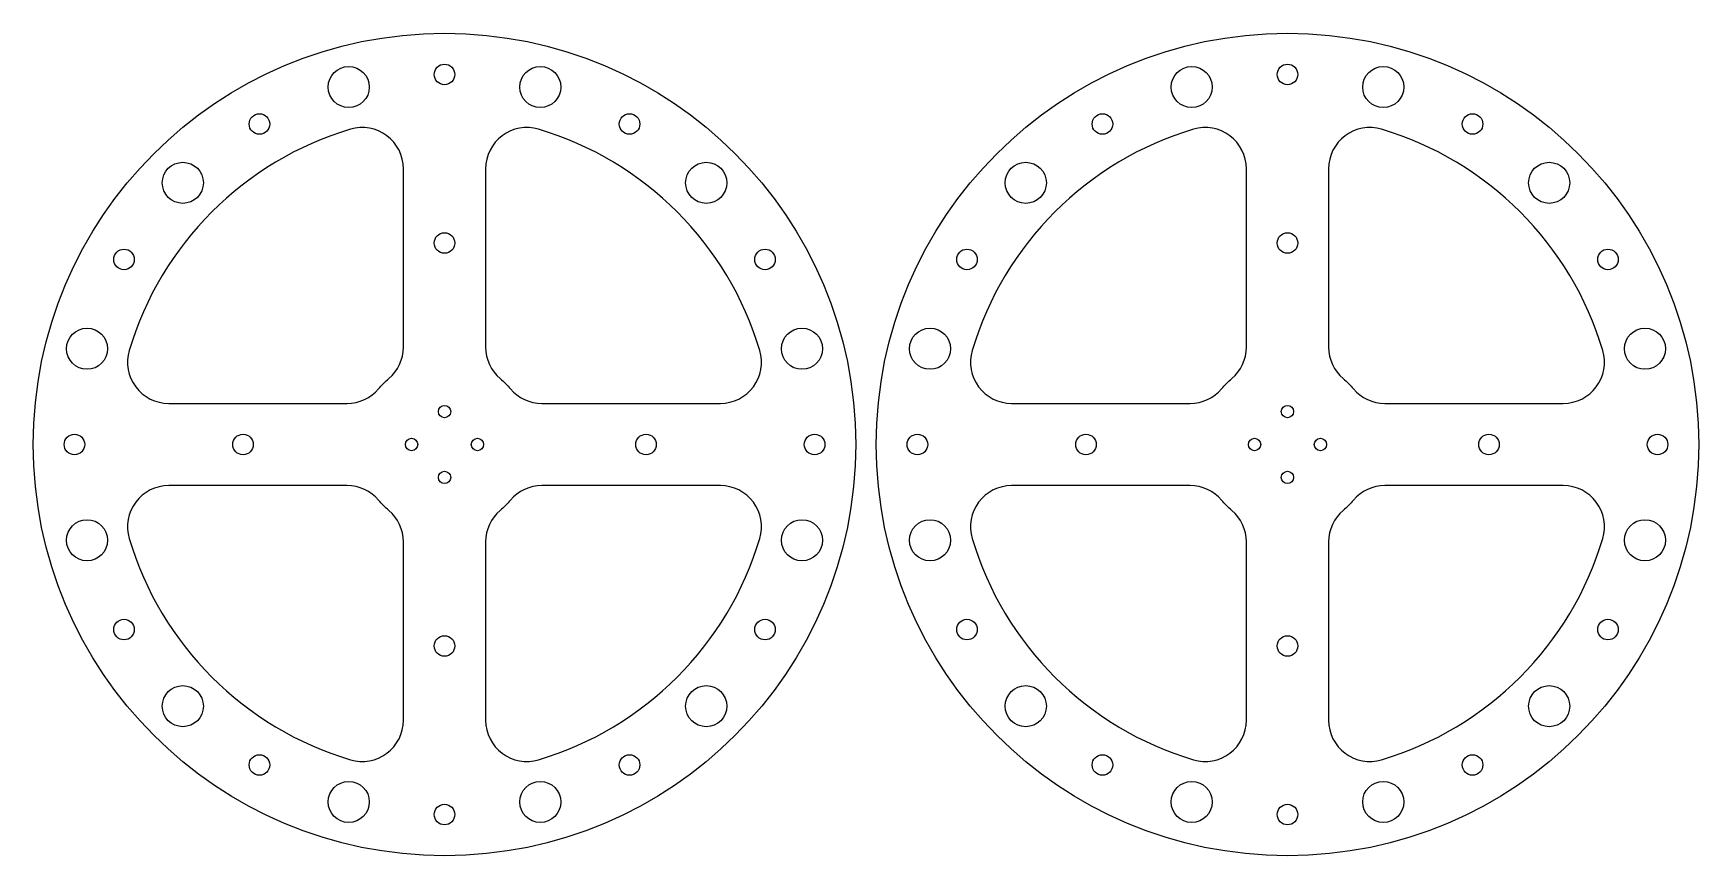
# Model space of a CAD drawing. Header units: millimetres. Extents: x 0 to 405, y 0 to 200.
import ezdxf

# ---------------------------------------------------------------- set-up
doc = ezdxf.new("R2010")
doc.units = ezdxf.units.MM
doc.layers.add('1', color=1, linetype='Continuous')
doc.layers.add('2', color=3, linetype='Continuous')

msp = doc.modelspace()

# ---------------------------------------------------------------- linework, layer by layer
for centre, radius in [((76.71, 186.93), 5), ((100, 190), 2.5), ((123.29, 186.93), 5), ((281.71, 186.93), 5), ((305, 190), 2.5), ((328.29, 186.93), 5), ((55, 177.94), 2.5), ((145, 177.94), 2.5), ((260, 177.94), 2.5), ((350, 177.94), 2.5), ((36.36, 163.64), 5), ((163.64, 163.64), 5), ((241.36, 163.64), 5), ((368.64, 163.64), 5), ((100, 149), 2.5), ((305, 149), 2.5), ((22.06, 145), 2.5), ((177.94, 145), 2.5), ((227.06, 145), 2.5), ((382.94, 145), 2.5), ((13.07, 123.29), 5), ((186.93, 123.29), 5), ((218.07, 123.29), 5), ((391.93, 123.29), 5), ((100, 108), 1.5), ((305, 108), 1.5), ((10, 100), 2.5), ((51, 100), 2.5), ((92, 100), 1.5), ((108, 100), 1.5), ((149, 100), 2.5), ((190, 100), 2.5), ((215, 100), 2.5), ((256, 100), 2.5), ((297, 100), 1.5), ((313, 100), 1.5), ((354, 100), 2.5), ((395, 100), 2.5), ((100, 92), 1.5), ((305, 92), 1.5), ((13.07, 76.71), 5), ((186.93, 76.71), 5), ((218.07, 76.71), 5), ((391.93, 76.71), 5), ((22.06, 55), 2.5), ((177.94, 55), 2.5), ((227.06, 55), 2.5), ((382.94, 55), 2.5), ((100, 51), 2.5), ((305, 51), 2.5), ((36.36, 36.36), 5), ((163.64, 36.36), 5), ((241.36, 36.36), 5), ((368.64, 36.36), 5), ((55, 22.06), 2.5), ((145, 22.06), 2.5), ((260, 22.06), 2.5), ((350, 22.06), 2.5), ((76.71, 13.07), 5), ((123.29, 13.07), 5), ((281.71, 13.07), 5), ((328.29, 13.07), 5), ((100, 10), 2.5), ((305, 10), 2.5)]:
    msp.add_circle(centre, radius)
at = {"layer": '1'}
for points in [[(23.33, 122.86, 0.501863), (32.92, 110), (76.31, 110, 0.220881), (83.96, 113.55, -0.042107), (86.45, 116.04, 0.220881), (90, 123.69), (90, 167.08, 0.501863), (77.14, 176.67, 0.253025)], [(122.86, 176.67, 0.501863), (110, 167.08), (110, 123.69, 0.220881), (113.55, 116.04, -0.042107), (116.04, 113.55, 0.220881), (123.69, 110), (167.08, 110, 0.501863), (176.67, 122.86, 0.253025)], [(228.33, 122.86, 0.501863), (237.92, 110), (281.31, 110, 0.220881), (288.96, 113.55, -0.042107), (291.45, 116.04, 0.220881), (295, 123.69), (295, 167.08, 0.501863), (282.14, 176.67, 0.253025)], [(327.86, 176.67, 0.501863), (315, 167.08), (315, 123.69, 0.220881), (318.55, 116.04, -0.042107), (321.04, 113.55, 0.220881), (328.69, 110), (372.08, 110, 0.501863), (381.67, 122.86, 0.253025)], [(77.14, 23.33, 0.501863), (90, 32.92), (90, 76.31, 0.220881), (86.45, 83.96, -0.042107), (83.96, 86.45, 0.220881), (76.31, 90), (32.92, 90, 0.501863), (23.33, 77.14, 0.253025)], [(176.67, 77.14, 0.501863), (167.08, 90), (123.69, 90, 0.220881), (116.04, 86.45, -0.042107), (113.55, 83.96, 0.220881), (110, 76.31), (110, 32.92, 0.501863), (122.86, 23.33, 0.253025)], [(282.14, 23.33, 0.501863), (295, 32.92), (295, 76.31, 0.220881), (291.45, 83.96, -0.042107), (288.96, 86.45, 0.220881), (281.31, 90), (237.92, 90, 0.501863), (228.33, 77.14, 0.253025)], [(381.67, 77.14, 0.501863), (372.08, 90), (328.69, 90, 0.220881), (321.04, 86.45, -0.042107), (318.55, 83.96, 0.220881), (315, 76.31), (315, 32.92, 0.501863), (327.86, 23.33, 0.253025)]]:
    msp.add_lwpolyline(points, format="xyb", close=True, dxfattribs=at)
at = {"layer": '2'}
for centre in [(100, 100), (305, 100)]:
    msp.add_circle(centre, 100, dxfattribs=at)

doc.saveas('drawing.dxf')
